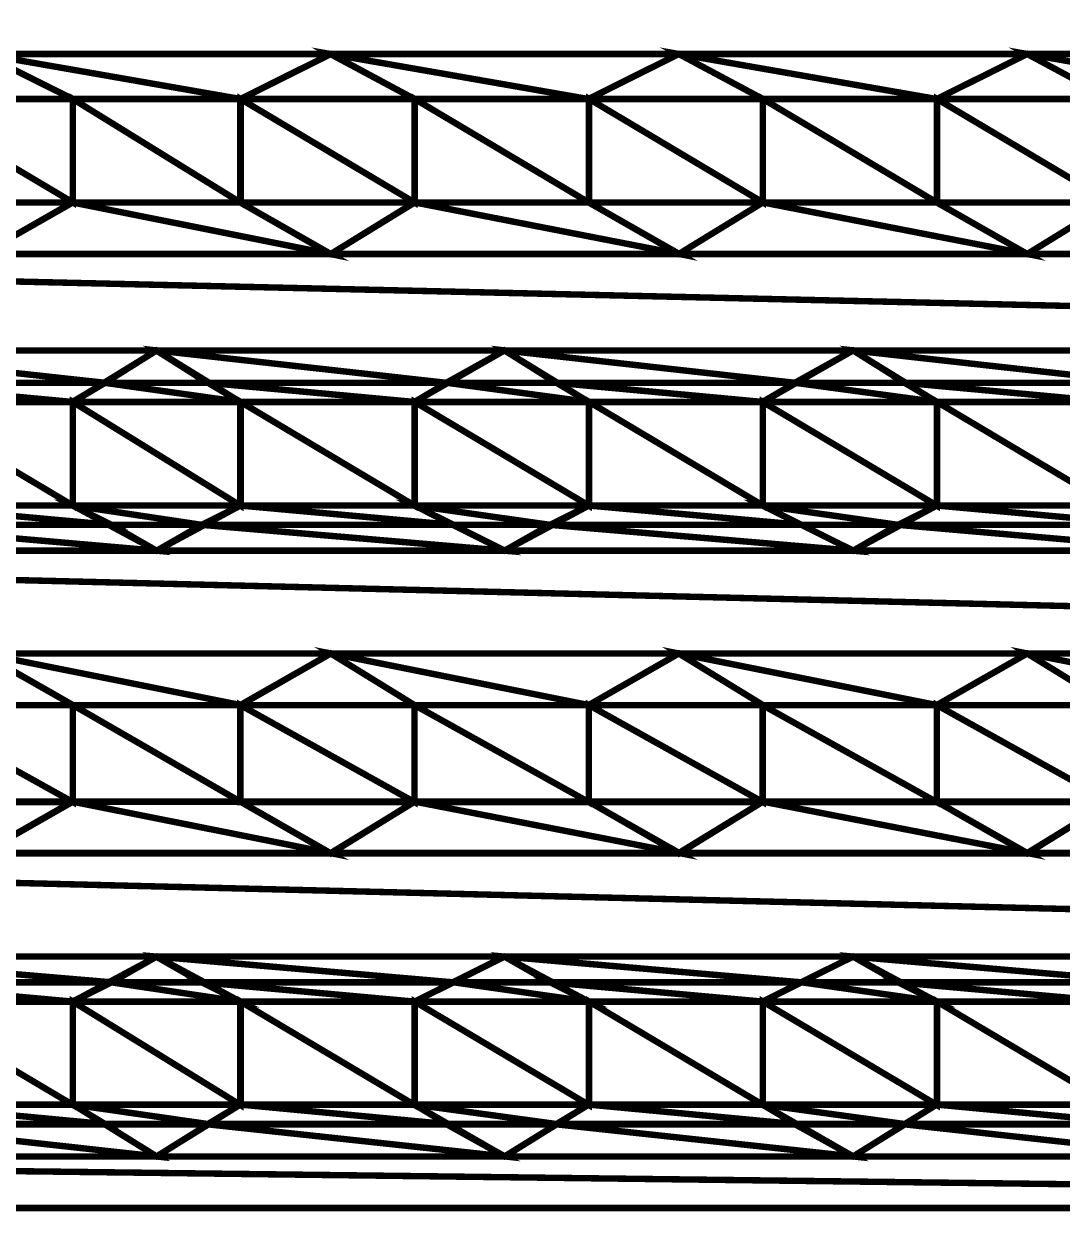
# Model space of a CAD drawing. Extents: x 0 to 210, y 0 to 297.
# Drawn here: x 181.84 to 188.66, y 147.31 to 155.12 of the extents above; entities that cross this region are included whole.
import ezdxf

# ---------------------------------------------------------------- set-up
doc = ezdxf.new("R2010")
doc.units = 0
doc.header["$MEASUREMENT"] = 0
for name, color, linetype in [('C00-00-00-BLACK', 7, 'Continuous'), ('C62-64-65', 252, 'Continuous'), ('C93-95-97', 253, 'Continuous')]:
    doc.layers.add(name, color=color, linetype=linetype)

msp = doc.modelspace()

# ---------------------------------------------------------------- linework, layer by layer
at = {"layer": 'C00-00-00-BLACK', "const_width": 0.0423}
for points in [[(181.562, 154.924), (182.158, 154.628)], [(183.259, 154.628), (183.854, 154.924)], [(183.854, 154.924), (184.404, 154.628)], [(185.55, 154.628), (186.142, 154.924)], [(186.142, 154.924), (186.695, 154.628)], [(187.838, 154.628), (188.433, 154.924)], [(188.433, 154.924), (188.984, 154.628)], [(182.158, 154.628), (182.158, 153.948)], [(183.259, 154.628), (183.259, 153.948)], [(184.404, 154.628), (184.404, 153.948)], [(185.55, 154.628), (185.55, 153.948)], [(186.695, 154.628), (186.695, 153.948)], [(187.838, 154.628), (187.838, 153.948)], [(181.562, 153.609), (182.158, 153.948)], [(183.259, 153.948), (183.854, 153.609)], [(183.854, 153.609), (184.404, 153.948)], [(185.55, 153.948), (186.142, 153.609)], [(186.142, 153.609), (186.695, 153.948)], [(187.838, 153.948), (188.433, 153.609)], [(188.433, 153.609), (188.984, 153.948)], [(182.158, 152.636), (182.709, 152.975)], [(182.709, 152.975), (183.259, 152.636)], [(184.404, 152.636), (184.996, 152.975)], [(184.996, 152.975), (185.55, 152.636)], [(186.695, 152.636), (187.288, 152.975)], [(187.288, 152.975), (187.838, 152.636)], [(182.158, 152.636), (182.158, 151.955)], [(183.259, 152.636), (183.259, 151.955)], [(184.404, 152.636), (184.404, 151.955)], [(185.55, 152.636), (185.55, 151.955)], [(186.695, 152.636), (186.695, 151.955)], [(187.838, 152.636), (187.838, 151.955)], [(182.158, 151.955), (182.709, 151.658)], [(182.709, 151.658), (183.259, 151.955)], [(184.404, 151.955), (184.996, 151.658)], [(184.996, 151.658), (185.55, 151.955)], [(186.695, 151.955), (187.288, 151.658)], [(187.288, 151.658), (187.838, 151.955)], [(181.562, 150.982), (182.158, 150.643)], [(183.259, 150.643), (183.854, 150.982)], [(183.854, 150.982), (184.404, 150.643)], [(185.55, 150.643), (186.142, 150.982)], [(186.142, 150.982), (186.695, 150.643)], [(187.838, 150.643), (188.433, 150.982)], [(188.433, 150.982), (188.984, 150.643)], [(182.158, 150.643), (182.158, 150.008)], [(183.259, 150.643), (183.259, 150.008)], [(184.404, 150.643), (184.404, 150.008)], [(185.55, 150.643), (185.55, 150.008)], [(186.695, 150.643), (186.695, 150.008)], [(187.838, 150.643), (187.838, 150.008)], [(181.562, 149.667), (182.158, 150.008)], [(183.259, 150.008), (183.854, 149.667)], [(183.854, 149.667), (184.404, 150.008)], [(185.55, 150.008), (186.142, 149.667)], [(186.142, 149.667), (186.695, 150.008)], [(187.838, 150.008), (188.433, 149.667)], [(188.433, 149.667), (188.984, 150.008)], [(182.158, 148.693), (182.709, 148.989)], [(182.709, 148.989), (183.259, 148.693)], [(184.404, 148.693), (184.996, 148.989)], [(184.996, 148.989), (185.55, 148.693)], [(186.695, 148.693), (187.288, 148.989)], [(187.288, 148.989), (187.838, 148.693)], [(182.158, 148.693), (182.158, 148.016)], [(183.259, 148.693), (183.259, 148.016)], [(184.404, 148.693), (184.404, 148.016)], [(185.55, 148.693), (185.55, 148.016)], [(186.695, 148.693), (186.695, 148.016)], [(187.838, 148.693), (187.838, 148.016)], [(182.158, 148.016), (182.709, 147.675)], [(182.709, 147.675), (183.259, 148.016)], [(184.404, 148.016), (184.996, 147.675)], [(184.996, 147.675), (185.55, 148.016)], [(186.695, 148.016), (187.288, 147.675)], [(187.288, 147.675), (187.838, 148.016)], [(201.327, 147.336), (173.972, 147.336)]]:
    msp.add_lwpolyline(points, dxfattribs=at)
at = {"layer": 'C62-64-65', "const_width": 0.0423}
for points in [[(181.562, 154.924), (182.158, 154.628), (181.012, 154.628), (181.562, 154.924)], [(183.854, 154.924), (184.404, 154.628), (183.259, 154.628), (183.854, 154.924)], [(186.142, 154.924), (186.695, 154.628), (185.55, 154.628), (186.142, 154.924)], [(188.433, 154.924), (188.984, 154.628), (187.838, 154.628), (188.433, 154.924)], [(182.158, 154.628), (181.015, 154.628), (182.158, 153.948), (182.158, 154.628)], [(181.015, 154.628), (182.158, 153.948), (181.015, 153.948), (181.015, 154.628)], [(184.404, 154.628), (183.261, 154.628), (184.404, 153.948), (184.404, 154.628)], [(183.261, 154.628), (184.404, 153.948), (183.261, 153.948), (183.261, 154.628)], [(186.695, 154.628), (185.553, 154.628), (186.695, 153.948), (186.695, 154.628)], [(185.553, 154.628), (186.695, 153.948), (185.553, 153.948), (185.553, 154.628)], [(188.984, 154.628), (187.84, 154.628), (188.984, 153.948), (188.984, 154.628)], [(187.84, 154.628), (188.984, 153.948), (187.84, 153.948), (187.84, 154.628)], [(181.012, 153.948), (182.158, 153.948), (181.562, 153.609), (181.012, 153.948)], [(183.259, 153.948), (184.404, 153.948), (183.854, 153.609), (183.259, 153.948)], [(185.55, 153.948), (186.695, 153.948), (186.142, 153.609), (185.55, 153.948)], [(187.838, 153.948), (188.984, 153.948), (188.433, 153.609), (187.838, 153.948)], [(182.709, 152.975), (183.046, 152.762), (182.37, 152.762), (182.709, 152.975)], [(184.996, 152.975), (185.338, 152.762), (184.616, 152.762), (184.996, 152.975)], [(187.288, 152.975), (187.627, 152.762), (186.907, 152.762), (187.288, 152.975)], [(183.046, 152.762), (182.367, 152.762), (183.259, 152.636), (183.046, 152.762)], [(182.367, 152.762), (183.259, 152.636), (182.155, 152.636), (182.367, 152.762)], [(185.338, 152.762), (184.618, 152.762), (185.55, 152.636), (185.338, 152.762)], [(184.618, 152.762), (185.55, 152.636), (184.404, 152.636), (184.618, 152.762)], [(187.627, 152.762), (186.907, 152.762), (187.838, 152.636), (187.627, 152.762)], [(186.907, 152.762), (187.838, 152.636), (186.692, 152.636), (186.907, 152.762)], [(183.259, 152.636), (182.158, 152.636), (183.259, 151.955), (183.259, 152.636)], [(182.158, 152.636), (183.259, 151.955), (182.158, 151.955), (182.158, 152.636)], [(185.55, 152.636), (184.406, 152.636), (185.55, 151.955), (185.55, 152.636)], [(184.406, 152.636), (185.55, 151.955), (184.406, 151.955), (184.406, 152.636)], [(187.838, 152.636), (186.695, 152.636), (187.838, 151.955), (187.838, 152.636)], [(186.695, 152.636), (187.838, 151.955), (186.695, 151.955), (186.695, 152.636)], [(183.259, 151.955), (182.158, 151.955), (183.005, 151.828), (183.259, 151.955)], [(182.158, 151.955), (183.005, 151.828), (182.412, 151.828), (182.158, 151.955)], [(185.55, 151.955), (184.404, 151.955), (185.295, 151.828), (185.55, 151.955)], [(184.404, 151.955), (185.295, 151.828), (184.661, 151.828), (184.404, 151.955)], [(187.838, 151.955), (186.692, 151.955), (187.584, 151.828), (187.838, 151.955)], [(186.692, 151.955), (187.584, 151.828), (186.949, 151.828), (186.692, 151.955)], [(182.412, 151.828), (183.005, 151.828), (182.709, 151.658), (182.412, 151.828)], [(184.658, 151.828), (185.295, 151.828), (184.996, 151.658), (184.658, 151.828)], [(186.949, 151.828), (187.584, 151.828), (187.288, 151.658), (186.949, 151.828)], [(181.562, 150.982), (182.158, 150.643), (181.012, 150.643), (181.562, 150.982)], [(183.854, 150.982), (184.404, 150.643), (183.259, 150.643), (183.854, 150.982)], [(186.142, 150.982), (186.695, 150.643), (185.55, 150.643), (186.142, 150.982)], [(188.433, 150.982), (188.984, 150.643), (187.838, 150.643), (188.433, 150.982)], [(182.158, 150.643), (181.012, 150.643), (182.158, 150.005), (182.158, 150.643)], [(181.012, 150.643), (182.158, 150.005), (181.012, 150.005), (181.012, 150.643)], [(184.404, 150.643), (183.259, 150.643), (184.404, 150.005), (184.404, 150.643)], [(183.259, 150.643), (184.404, 150.005), (183.259, 150.005), (183.259, 150.643)], [(186.695, 150.643), (185.55, 150.643), (186.695, 150.005), (186.695, 150.643)], [(185.55, 150.643), (186.695, 150.005), (185.55, 150.005), (185.55, 150.643)], [(188.984, 150.643), (187.838, 150.643), (188.984, 150.005), (188.984, 150.643)], [(187.838, 150.643), (188.984, 150.005), (187.838, 150.005), (187.838, 150.643)], [(181.012, 150.008), (182.158, 150.008), (181.562, 149.667), (181.012, 150.008)], [(183.259, 150.008), (184.404, 150.008), (183.854, 149.667), (183.259, 150.008)], [(185.55, 150.008), (186.695, 150.008), (186.142, 149.667), (185.55, 150.008)], [(187.838, 150.008), (188.984, 150.008), (188.433, 149.667), (187.838, 150.008)], [(182.709, 148.989), (183.005, 148.82), (182.412, 148.82), (182.709, 148.989)], [(184.996, 148.989), (185.295, 148.82), (184.658, 148.82), (184.996, 148.989)], [(187.288, 148.989), (187.584, 148.82), (186.949, 148.82), (187.288, 148.989)], [(182.409, 148.82), (183.259, 148.693), (182.155, 148.693), (182.409, 148.82)], [(183.005, 148.82), (182.409, 148.82), (183.259, 148.693), (183.005, 148.82)], [(184.661, 148.82), (185.55, 148.693), (184.404, 148.693), (184.661, 148.82)], [(185.295, 148.82), (184.661, 148.82), (185.55, 148.693), (185.295, 148.82)], [(186.949, 148.82), (187.838, 148.693), (186.692, 148.693), (186.949, 148.82)], [(187.584, 148.82), (186.949, 148.82), (187.838, 148.693), (187.584, 148.82)], [(183.259, 148.693), (182.158, 148.693), (183.259, 148.014), (183.259, 148.693)], [(182.158, 148.693), (183.259, 148.014), (182.158, 148.014), (182.158, 148.693)], [(185.55, 148.693), (184.406, 148.693), (185.55, 148.014), (185.55, 148.693)], [(184.406, 148.693), (185.55, 148.014), (184.406, 148.014), (184.406, 148.693)], [(187.838, 148.693), (186.695, 148.693), (187.838, 148.014), (187.838, 148.693)], [(186.695, 148.693), (187.838, 148.014), (186.695, 148.014), (186.695, 148.693)], [(182.158, 148.016), (183.046, 147.888), (182.37, 147.888), (182.158, 148.016)], [(184.404, 148.016), (185.338, 147.888), (184.618, 147.888), (184.404, 148.016)], [(186.692, 148.016), (187.627, 147.888), (186.907, 147.888), (186.692, 148.016)], [(183.259, 148.016), (182.158, 148.016), (183.046, 147.888), (183.259, 148.016)], [(185.55, 148.016), (184.404, 148.016), (185.338, 147.888), (185.55, 148.016)], [(187.838, 148.016), (186.692, 148.016), (187.627, 147.888), (187.838, 148.016)], [(182.37, 147.886), (183.046, 147.886), (182.709, 147.675), (182.37, 147.886)], [(184.616, 147.886), (185.338, 147.886), (184.996, 147.675), (184.616, 147.886)], [(186.907, 147.886), (187.627, 147.886), (187.288, 147.675), (186.907, 147.886)]]:
    msp.add_lwpolyline(points, close=True, dxfattribs=at)
at = {"layer": 'C62-64-65'}
for points in [[(181.562, 154.924), (182.158, 154.628), (181.012, 154.628), (181.562, 154.924)], [(183.854, 154.924), (184.404, 154.628), (183.259, 154.628), (183.854, 154.924)], [(186.142, 154.924), (186.695, 154.628), (185.55, 154.628), (186.142, 154.924)], [(188.433, 154.924), (188.984, 154.628), (187.838, 154.628), (188.433, 154.924)], [(182.158, 154.628), (181.015, 154.628), (182.158, 153.948), (182.158, 154.628)], [(181.015, 154.628), (182.158, 153.948), (181.015, 153.948), (181.015, 154.628)], [(184.404, 154.628), (183.261, 154.628), (184.404, 153.948), (184.404, 154.628)], [(183.261, 154.628), (184.404, 153.948), (183.261, 153.948), (183.261, 154.628)], [(186.695, 154.628), (185.553, 154.628), (186.695, 153.948), (186.695, 154.628)], [(185.553, 154.628), (186.695, 153.948), (185.553, 153.948), (185.553, 154.628)], [(188.984, 154.628), (187.84, 154.628), (188.984, 153.948), (188.984, 154.628)], [(187.84, 154.628), (188.984, 153.948), (187.84, 153.948), (187.84, 154.628)], [(181.012, 153.948), (182.158, 153.948), (181.562, 153.609), (181.012, 153.948)], [(183.259, 153.948), (184.404, 153.948), (183.854, 153.609), (183.259, 153.948)], [(185.55, 153.948), (186.695, 153.948), (186.142, 153.609), (185.55, 153.948)], [(187.838, 153.948), (188.984, 153.948), (188.433, 153.609), (187.838, 153.948)], [(182.709, 152.975), (183.046, 152.762), (182.37, 152.762), (182.709, 152.975)], [(184.996, 152.975), (185.338, 152.762), (184.616, 152.762), (184.996, 152.975)], [(187.288, 152.975), (187.627, 152.762), (186.907, 152.762), (187.288, 152.975)], [(182.367, 152.762), (183.259, 152.636), (182.155, 152.636), (182.367, 152.762)], [(183.046, 152.762), (182.367, 152.762), (183.259, 152.636), (183.046, 152.762)], [(184.618, 152.762), (185.55, 152.636), (184.404, 152.636), (184.618, 152.762)], [(185.338, 152.762), (184.618, 152.762), (185.55, 152.636), (185.338, 152.762)], [(186.907, 152.762), (187.838, 152.636), (186.692, 152.636), (186.907, 152.762)], [(187.627, 152.762), (186.907, 152.762), (187.838, 152.636), (187.627, 152.762)], [(183.259, 152.636), (182.158, 152.636), (183.259, 151.955), (183.259, 152.636)], [(182.158, 152.636), (183.259, 151.955), (182.158, 151.955), (182.158, 152.636)], [(185.55, 152.636), (184.406, 152.636), (185.55, 151.955), (185.55, 152.636)], [(184.406, 152.636), (185.55, 151.955), (184.406, 151.955), (184.406, 152.636)], [(187.838, 152.636), (186.695, 152.636), (187.838, 151.955), (187.838, 152.636)], [(186.695, 152.636), (187.838, 151.955), (186.695, 151.955), (186.695, 152.636)], [(183.259, 151.955), (182.158, 151.955), (183.005, 151.828), (183.259, 151.955)], [(182.158, 151.955), (183.005, 151.828), (182.412, 151.828), (182.158, 151.955)], [(185.55, 151.955), (184.404, 151.955), (185.295, 151.828), (185.55, 151.955)], [(184.404, 151.955), (185.295, 151.828), (184.661, 151.828), (184.404, 151.955)], [(187.838, 151.955), (186.692, 151.955), (187.584, 151.828), (187.838, 151.955)], [(186.692, 151.955), (187.584, 151.828), (186.949, 151.828), (186.692, 151.955)], [(182.412, 151.828), (183.005, 151.828), (182.709, 151.658), (182.412, 151.828)], [(184.658, 151.828), (185.295, 151.828), (184.996, 151.658), (184.658, 151.828)], [(186.949, 151.828), (187.584, 151.828), (187.288, 151.658), (186.949, 151.828)], [(181.562, 150.982), (182.158, 150.643), (181.012, 150.643), (181.562, 150.982)], [(183.854, 150.982), (184.404, 150.643), (183.259, 150.643), (183.854, 150.982)], [(186.142, 150.982), (186.695, 150.643), (185.55, 150.643), (186.142, 150.982)], [(188.433, 150.982), (188.984, 150.643), (187.838, 150.643), (188.433, 150.982)], [(182.158, 150.643), (181.012, 150.643), (182.158, 150.005), (182.158, 150.643)], [(181.012, 150.643), (182.158, 150.005), (181.012, 150.005), (181.012, 150.643)], [(184.404, 150.643), (183.259, 150.643), (184.404, 150.005), (184.404, 150.643)], [(183.259, 150.643), (184.404, 150.005), (183.259, 150.005), (183.259, 150.643)], [(186.695, 150.643), (185.55, 150.643), (186.695, 150.005), (186.695, 150.643)], [(185.55, 150.643), (186.695, 150.005), (185.55, 150.005), (185.55, 150.643)], [(188.984, 150.643), (187.838, 150.643), (188.984, 150.005), (188.984, 150.643)], [(187.838, 150.643), (188.984, 150.005), (187.838, 150.005), (187.838, 150.643)], [(181.012, 150.008), (182.158, 150.008), (181.562, 149.667), (181.012, 150.008)], [(183.259, 150.008), (184.404, 150.008), (183.854, 149.667), (183.259, 150.008)], [(185.55, 150.008), (186.695, 150.008), (186.142, 149.667), (185.55, 150.008)], [(187.838, 150.008), (188.984, 150.008), (188.433, 149.667), (187.838, 150.008)], [(182.709, 148.989), (183.005, 148.82), (182.412, 148.82), (182.709, 148.989)], [(184.996, 148.989), (185.295, 148.82), (184.658, 148.82), (184.996, 148.989)], [(187.288, 148.989), (187.584, 148.82), (186.949, 148.82), (187.288, 148.989)], [(182.409, 148.82), (183.259, 148.693), (182.155, 148.693), (182.409, 148.82)], [(183.005, 148.82), (182.409, 148.82), (183.259, 148.693), (183.005, 148.82)], [(184.661, 148.82), (185.55, 148.693), (184.404, 148.693), (184.661, 148.82)], [(185.295, 148.82), (184.661, 148.82), (185.55, 148.693), (185.295, 148.82)], [(186.949, 148.82), (187.838, 148.693), (186.692, 148.693), (186.949, 148.82)], [(187.584, 148.82), (186.949, 148.82), (187.838, 148.693), (187.584, 148.82)], [(183.259, 148.693), (182.158, 148.693), (183.259, 148.014), (183.259, 148.693)], [(182.158, 148.693), (183.259, 148.014), (182.158, 148.014), (182.158, 148.693)], [(185.55, 148.693), (184.406, 148.693), (185.55, 148.014), (185.55, 148.693)], [(184.406, 148.693), (185.55, 148.014), (184.406, 148.014), (184.406, 148.693)], [(187.838, 148.693), (186.695, 148.693), (187.838, 148.014), (187.838, 148.693)], [(186.695, 148.693), (187.838, 148.014), (186.695, 148.014), (186.695, 148.693)], [(183.259, 148.016), (182.158, 148.016), (183.046, 147.888), (183.259, 148.016)], [(182.158, 148.016), (183.046, 147.888), (182.37, 147.888), (182.158, 148.016)], [(185.55, 148.016), (184.404, 148.016), (185.338, 147.888), (185.55, 148.016)], [(184.404, 148.016), (185.338, 147.888), (184.618, 147.888), (184.404, 148.016)], [(187.838, 148.016), (186.692, 148.016), (187.627, 147.888), (187.838, 148.016)], [(186.692, 148.016), (187.627, 147.888), (186.907, 147.888), (186.692, 148.016)], [(182.37, 147.886), (183.046, 147.886), (182.709, 147.675), (182.37, 147.886)], [(184.616, 147.886), (185.338, 147.886), (184.996, 147.675), (184.616, 147.886)], [(186.907, 147.886), (187.627, 147.886), (187.288, 147.675), (186.907, 147.886)]]:
    msp.add_lwpolyline(points, close=True, dxfattribs=at)
at = {"layer": 'C93-95-97', "const_width": 0.0423}
for points in [[(173.972, 155.601), (201.327, 154.924), (173.972, 154.924), (173.972, 155.601)], [(183.854, 154.924), (181.565, 154.924), (183.261, 154.628), (183.854, 154.924)], [(181.565, 154.924), (183.261, 154.628), (182.158, 154.628), (181.565, 154.924)], [(186.142, 154.924), (183.851, 154.924), (185.547, 154.628), (186.142, 154.924)], [(183.851, 154.924), (185.547, 154.628), (184.404, 154.628), (183.851, 154.924)], [(188.433, 154.924), (186.142, 154.924), (187.838, 154.628), (188.433, 154.924)], [(186.142, 154.924), (187.838, 154.628), (186.695, 154.628), (186.142, 154.924)], [(190.681, 154.924), (188.433, 154.924), (190.129, 154.628), (190.681, 154.924)], [(188.433, 154.924), (190.129, 154.628), (188.984, 154.628), (188.433, 154.924)], [(183.259, 154.628), (182.158, 154.628), (183.259, 153.948), (183.259, 154.628)], [(182.158, 154.628), (183.259, 153.948), (182.158, 153.948), (182.158, 154.628)], [(185.55, 154.628), (184.406, 154.628), (185.55, 153.948), (185.55, 154.628)], [(184.406, 154.628), (185.55, 153.948), (184.406, 153.948), (184.406, 154.628)], [(187.838, 154.628), (186.695, 154.628), (187.838, 153.948), (187.838, 154.628)], [(186.695, 154.628), (187.838, 153.948), (186.695, 153.948), (186.695, 154.628)], [(182.155, 153.948), (183.851, 153.609), (181.562, 153.609), (182.155, 153.948)], [(183.259, 153.948), (182.155, 153.948), (183.851, 153.609), (183.259, 153.948)], [(184.406, 153.948), (186.145, 153.609), (183.854, 153.609), (184.406, 153.948)], [(185.55, 153.948), (184.406, 153.948), (186.145, 153.609), (185.55, 153.948)], [(186.695, 153.948), (188.433, 153.609), (186.142, 153.609), (186.695, 153.948)], [(187.838, 153.948), (186.695, 153.948), (188.433, 153.609), (187.838, 153.948)], [(188.984, 153.948), (190.681, 153.609), (188.433, 153.609), (188.984, 153.948)], [(173.972, 153.609), (201.327, 152.975), (173.972, 152.975), (173.972, 153.609)], [(201.327, 153.609), (173.972, 153.609), (201.327, 152.975), (201.327, 153.609)], [(182.709, 152.975), (180.417, 152.975), (182.37, 152.762), (182.709, 152.975)], [(180.417, 152.975), (182.37, 152.762), (180.8, 152.762), (180.417, 152.975)], [(184.996, 152.975), (182.706, 152.975), (184.613, 152.762), (184.996, 152.975)], [(182.706, 152.975), (184.613, 152.762), (183.043, 152.762), (182.706, 152.975)], [(187.288, 152.975), (184.996, 152.975), (186.905, 152.762), (187.288, 152.975)], [(184.996, 152.975), (186.905, 152.762), (185.335, 152.762), (184.996, 152.975)], [(189.537, 152.975), (187.288, 152.975), (189.195, 152.762), (189.537, 152.975)], [(187.288, 152.975), (189.195, 152.762), (187.627, 152.762), (187.288, 152.975)], [(182.37, 152.762), (180.8, 152.762), (182.158, 152.636), (182.37, 152.762)], [(180.8, 152.762), (182.158, 152.636), (181.012, 152.636), (180.8, 152.762)], [(184.616, 152.762), (183.046, 152.762), (184.404, 152.636), (184.616, 152.762)], [(183.046, 152.762), (184.404, 152.636), (183.259, 152.636), (183.046, 152.762)], [(186.907, 152.762), (185.338, 152.762), (186.695, 152.636), (186.907, 152.762)], [(185.338, 152.762), (186.695, 152.636), (185.55, 152.636), (185.338, 152.762)], [(189.195, 152.762), (187.627, 152.762), (188.984, 152.636), (189.195, 152.762)], [(187.627, 152.762), (188.984, 152.636), (187.838, 152.636), (187.627, 152.762)], [(182.158, 152.636), (181.015, 152.636), (182.158, 151.955), (182.158, 152.636)], [(181.015, 152.636), (182.158, 151.955), (181.015, 151.955), (181.015, 152.636)], [(184.404, 152.636), (183.261, 152.636), (184.404, 151.955), (184.404, 152.636)], [(183.261, 152.636), (184.404, 151.955), (183.261, 151.955), (183.261, 152.636)], [(186.695, 152.636), (185.553, 152.636), (186.695, 151.955), (186.695, 152.636)], [(185.553, 152.636), (186.695, 151.955), (185.553, 151.955), (185.553, 152.636)], [(188.984, 152.636), (187.84, 152.636), (188.984, 151.955), (188.984, 152.636)], [(187.84, 152.636), (188.984, 151.955), (187.84, 151.955), (187.84, 152.636)], [(182.158, 151.955), (181.012, 151.955), (182.412, 151.828), (182.158, 151.955)], [(181.012, 151.955), (182.412, 151.828), (180.759, 151.828), (181.012, 151.955)], [(184.404, 151.955), (183.259, 151.955), (184.658, 151.828), (184.404, 151.955)], [(183.259, 151.955), (184.658, 151.828), (183.005, 151.828), (183.259, 151.955)], [(186.695, 151.955), (185.55, 151.955), (186.949, 151.828), (186.695, 151.955)], [(185.55, 151.955), (186.949, 151.828), (185.295, 151.828), (185.55, 151.955)], [(188.984, 151.955), (187.838, 151.955), (189.238, 151.828), (188.984, 151.955)], [(187.838, 151.955), (189.238, 151.828), (187.584, 151.828), (187.838, 151.955)], [(182.412, 151.828), (180.759, 151.828), (182.709, 151.658), (182.412, 151.828)], [(180.759, 151.828), (182.709, 151.658), (180.42, 151.658), (180.759, 151.828)], [(184.658, 151.828), (183.005, 151.828), (184.999, 151.658), (184.658, 151.828)], [(183.005, 151.828), (184.999, 151.658), (182.709, 151.658), (183.005, 151.828)], [(186.949, 151.828), (185.295, 151.828), (187.29, 151.658), (186.949, 151.828)], [(185.295, 151.828), (187.29, 151.658), (184.999, 151.658), (185.295, 151.828)], [(189.238, 151.828), (187.584, 151.828), (189.537, 151.658), (189.238, 151.828)], [(187.584, 151.828), (189.537, 151.658), (187.288, 151.658), (187.584, 151.828)], [(173.972, 151.658), (201.327, 150.982), (173.972, 150.982), (173.972, 151.658)], [(201.327, 151.658), (173.972, 151.658), (201.327, 150.982), (201.327, 151.658)], [(181.565, 150.982), (183.261, 150.643), (182.158, 150.643), (181.565, 150.982)], [(183.854, 150.982), (185.55, 150.643), (184.404, 150.643), (183.854, 150.982)], [(186.142, 150.982), (187.838, 150.643), (186.695, 150.643), (186.142, 150.982)], [(188.433, 150.982), (190.129, 150.643), (188.984, 150.643), (188.433, 150.982)], [(183.854, 150.982), (181.565, 150.982), (183.261, 150.643), (183.854, 150.982)], [(186.142, 150.982), (183.854, 150.982), (185.55, 150.643), (186.142, 150.982)], [(188.433, 150.982), (186.142, 150.982), (187.838, 150.643), (188.433, 150.982)], [(190.681, 150.982), (188.433, 150.982), (190.129, 150.643), (190.681, 150.982)], [(183.259, 150.643), (182.158, 150.643), (183.259, 150.008), (183.259, 150.643)], [(182.158, 150.643), (183.259, 150.008), (182.158, 150.008), (182.158, 150.643)], [(185.55, 150.643), (184.404, 150.643), (185.55, 150.005), (185.55, 150.643)], [(184.404, 150.643), (185.55, 150.005), (184.404, 150.005), (184.404, 150.643)], [(187.838, 150.643), (186.692, 150.643), (187.838, 150.005), (187.838, 150.643)], [(186.692, 150.643), (187.838, 150.005), (186.692, 150.005), (186.692, 150.643)], [(182.155, 150.008), (183.851, 149.67), (181.562, 149.67), (182.155, 150.008)], [(183.259, 150.008), (182.155, 150.008), (183.851, 149.67), (183.259, 150.008)], [(184.406, 150.008), (186.145, 149.67), (183.854, 149.67), (184.406, 150.008)], [(185.55, 150.008), (184.406, 150.008), (186.145, 149.67), (185.55, 150.008)], [(186.695, 150.008), (188.433, 149.67), (186.142, 149.67), (186.695, 150.008)], [(187.838, 150.008), (186.695, 150.008), (188.433, 149.67), (187.838, 150.008)], [(188.984, 150.008), (190.681, 149.67), (188.433, 149.67), (188.984, 150.008)], [(173.972, 149.667), (201.327, 148.989), (173.972, 148.989), (173.972, 149.667)], [(201.327, 149.667), (173.972, 149.667), (201.327, 148.989), (201.327, 149.667)], [(182.709, 148.989), (180.417, 148.989), (182.412, 148.82), (182.709, 148.989)], [(180.417, 148.989), (182.412, 148.82), (180.756, 148.82), (180.417, 148.989)], [(184.996, 148.989), (182.706, 148.989), (184.656, 148.82), (184.996, 148.989)], [(182.706, 148.989), (184.656, 148.82), (183.002, 148.82), (182.706, 148.989)], [(187.288, 148.989), (184.996, 148.989), (186.946, 148.82), (187.288, 148.989)], [(184.996, 148.989), (186.946, 148.82), (185.292, 148.82), (184.996, 148.989)], [(189.537, 148.989), (187.288, 148.989), (189.238, 148.82), (189.537, 148.989)], [(187.288, 148.989), (189.238, 148.82), (187.584, 148.82), (187.288, 148.989)], [(182.412, 148.82), (180.759, 148.82), (182.158, 148.693), (182.412, 148.82)], [(180.759, 148.82), (182.158, 148.693), (181.012, 148.693), (180.759, 148.82)], [(184.658, 148.82), (183.005, 148.82), (184.404, 148.693), (184.658, 148.82)], [(183.005, 148.82), (184.404, 148.693), (183.259, 148.693), (183.005, 148.82)], [(186.949, 148.82), (185.295, 148.82), (186.695, 148.693), (186.949, 148.82)], [(185.295, 148.82), (186.695, 148.693), (185.55, 148.693), (185.295, 148.82)], [(189.238, 148.82), (187.584, 148.82), (188.984, 148.693), (189.238, 148.82)], [(187.584, 148.82), (188.984, 148.693), (187.838, 148.693), (187.584, 148.82)], [(182.158, 148.693), (181.015, 148.693), (182.158, 148.014), (182.158, 148.693)], [(181.015, 148.693), (182.158, 148.014), (181.015, 148.014), (181.015, 148.693)], [(184.404, 148.693), (183.261, 148.693), (184.404, 148.014), (184.404, 148.693)], [(183.261, 148.693), (184.404, 148.014), (183.261, 148.014), (183.261, 148.693)], [(186.695, 148.693), (185.553, 148.693), (186.695, 148.014), (186.695, 148.693)], [(185.553, 148.693), (186.695, 148.014), (185.553, 148.014), (185.553, 148.693)], [(188.984, 148.693), (187.84, 148.693), (188.984, 148.014), (188.984, 148.693)], [(187.84, 148.693), (188.984, 148.014), (187.84, 148.014), (187.84, 148.693)], [(182.158, 148.016), (181.012, 148.016), (182.37, 147.888), (182.158, 148.016)], [(181.012, 148.016), (182.37, 147.888), (180.8, 147.888), (181.012, 148.016)], [(184.404, 148.016), (183.259, 148.016), (184.616, 147.888), (184.404, 148.016)], [(183.259, 148.016), (184.616, 147.888), (183.046, 147.888), (183.259, 148.016)], [(186.695, 148.016), (185.55, 148.016), (186.907, 147.888), (186.695, 148.016)], [(185.55, 148.016), (186.907, 147.888), (185.338, 147.888), (185.55, 148.016)], [(188.984, 148.016), (187.838, 148.016), (189.195, 147.888), (188.984, 148.016)], [(187.838, 148.016), (189.195, 147.888), (187.627, 147.888), (187.838, 148.016)], [(180.8, 147.886), (182.709, 147.675), (180.42, 147.675), (180.8, 147.886)], [(182.37, 147.886), (180.8, 147.886), (182.709, 147.675), (182.37, 147.886)], [(183.046, 147.886), (184.999, 147.675), (182.709, 147.675), (183.046, 147.886)], [(184.616, 147.886), (183.046, 147.886), (184.999, 147.675), (184.616, 147.886)], [(185.338, 147.886), (187.29, 147.675), (184.999, 147.675), (185.338, 147.886)], [(186.907, 147.886), (185.338, 147.886), (187.29, 147.675), (186.907, 147.886)], [(187.627, 147.886), (189.537, 147.675), (187.288, 147.675), (187.627, 147.886)], [(189.195, 147.886), (187.627, 147.886), (189.537, 147.675), (189.195, 147.886)], [(173.972, 147.675), (201.327, 147.336), (173.972, 147.336), (173.972, 147.675)], [(201.327, 147.675), (173.972, 147.675), (201.327, 147.336), (201.327, 147.675)]]:
    msp.add_lwpolyline(points, close=True, dxfattribs=at)
at = {"layer": 'C93-95-97'}
for points in [[(173.972, 155.601), (201.327, 154.924), (173.972, 154.924), (173.972, 155.601)], [(183.854, 154.924), (181.565, 154.924), (183.261, 154.628), (183.854, 154.924)], [(181.565, 154.924), (183.261, 154.628), (182.158, 154.628), (181.565, 154.924)], [(186.142, 154.924), (183.851, 154.924), (185.547, 154.628), (186.142, 154.924)], [(183.851, 154.924), (185.547, 154.628), (184.404, 154.628), (183.851, 154.924)], [(188.433, 154.924), (186.142, 154.924), (187.838, 154.628), (188.433, 154.924)], [(186.142, 154.924), (187.838, 154.628), (186.695, 154.628), (186.142, 154.924)], [(190.681, 154.924), (188.433, 154.924), (190.129, 154.628), (190.681, 154.924)], [(188.433, 154.924), (190.129, 154.628), (188.984, 154.628), (188.433, 154.924)], [(183.259, 154.628), (182.158, 154.628), (183.259, 153.948), (183.259, 154.628)], [(182.158, 154.628), (183.259, 153.948), (182.158, 153.948), (182.158, 154.628)], [(185.55, 154.628), (184.406, 154.628), (185.55, 153.948), (185.55, 154.628)], [(184.406, 154.628), (185.55, 153.948), (184.406, 153.948), (184.406, 154.628)], [(187.838, 154.628), (186.695, 154.628), (187.838, 153.948), (187.838, 154.628)], [(186.695, 154.628), (187.838, 153.948), (186.695, 153.948), (186.695, 154.628)], [(182.155, 153.948), (183.851, 153.609), (181.562, 153.609), (182.155, 153.948)], [(183.259, 153.948), (182.155, 153.948), (183.851, 153.609), (183.259, 153.948)], [(184.406, 153.948), (186.145, 153.609), (183.854, 153.609), (184.406, 153.948)], [(185.55, 153.948), (184.406, 153.948), (186.145, 153.609), (185.55, 153.948)], [(186.695, 153.948), (188.433, 153.609), (186.142, 153.609), (186.695, 153.948)], [(187.838, 153.948), (186.695, 153.948), (188.433, 153.609), (187.838, 153.948)], [(188.984, 153.948), (190.681, 153.609), (188.433, 153.609), (188.984, 153.948)], [(201.327, 153.609), (173.972, 153.609), (201.327, 152.975), (201.327, 153.609)], [(173.972, 153.609), (201.327, 152.975), (173.972, 152.975), (173.972, 153.609)], [(182.709, 152.975), (180.417, 152.975), (182.37, 152.762), (182.709, 152.975)], [(180.417, 152.975), (182.37, 152.762), (180.8, 152.762), (180.417, 152.975)], [(184.996, 152.975), (182.706, 152.975), (184.613, 152.762), (184.996, 152.975)], [(182.706, 152.975), (184.613, 152.762), (183.043, 152.762), (182.706, 152.975)], [(187.288, 152.975), (184.996, 152.975), (186.905, 152.762), (187.288, 152.975)], [(184.996, 152.975), (186.905, 152.762), (185.335, 152.762), (184.996, 152.975)], [(189.537, 152.975), (187.288, 152.975), (189.195, 152.762), (189.537, 152.975)], [(187.288, 152.975), (189.195, 152.762), (187.627, 152.762), (187.288, 152.975)], [(182.37, 152.762), (180.8, 152.762), (182.158, 152.636), (182.37, 152.762)], [(180.8, 152.762), (182.158, 152.636), (181.012, 152.636), (180.8, 152.762)], [(184.616, 152.762), (183.046, 152.762), (184.404, 152.636), (184.616, 152.762)], [(183.046, 152.762), (184.404, 152.636), (183.259, 152.636), (183.046, 152.762)], [(186.907, 152.762), (185.338, 152.762), (186.695, 152.636), (186.907, 152.762)], [(185.338, 152.762), (186.695, 152.636), (185.55, 152.636), (185.338, 152.762)], [(189.195, 152.762), (187.627, 152.762), (188.984, 152.636), (189.195, 152.762)], [(187.627, 152.762), (188.984, 152.636), (187.838, 152.636), (187.627, 152.762)], [(182.158, 152.636), (181.015, 152.636), (182.158, 151.955), (182.158, 152.636)], [(181.015, 152.636), (182.158, 151.955), (181.015, 151.955), (181.015, 152.636)], [(184.404, 152.636), (183.261, 152.636), (184.404, 151.955), (184.404, 152.636)], [(183.261, 152.636), (184.404, 151.955), (183.261, 151.955), (183.261, 152.636)], [(186.695, 152.636), (185.553, 152.636), (186.695, 151.955), (186.695, 152.636)], [(185.553, 152.636), (186.695, 151.955), (185.553, 151.955), (185.553, 152.636)], [(188.984, 152.636), (187.84, 152.636), (188.984, 151.955), (188.984, 152.636)], [(187.84, 152.636), (188.984, 151.955), (187.84, 151.955), (187.84, 152.636)], [(181.012, 151.955), (182.412, 151.828), (180.759, 151.828), (181.012, 151.955)], [(182.158, 151.955), (181.012, 151.955), (182.412, 151.828), (182.158, 151.955)], [(183.259, 151.955), (184.658, 151.828), (183.005, 151.828), (183.259, 151.955)], [(184.404, 151.955), (183.259, 151.955), (184.658, 151.828), (184.404, 151.955)], [(185.55, 151.955), (186.949, 151.828), (185.295, 151.828), (185.55, 151.955)], [(186.695, 151.955), (185.55, 151.955), (186.949, 151.828), (186.695, 151.955)], [(187.838, 151.955), (189.238, 151.828), (187.584, 151.828), (187.838, 151.955)], [(188.984, 151.955), (187.838, 151.955), (189.238, 151.828), (188.984, 151.955)], [(180.759, 151.828), (182.709, 151.658), (180.42, 151.658), (180.759, 151.828)], [(182.412, 151.828), (180.759, 151.828), (182.709, 151.658), (182.412, 151.828)], [(183.005, 151.828), (184.999, 151.658), (182.709, 151.658), (183.005, 151.828)], [(184.658, 151.828), (183.005, 151.828), (184.999, 151.658), (184.658, 151.828)], [(185.295, 151.828), (187.29, 151.658), (184.999, 151.658), (185.295, 151.828)], [(186.949, 151.828), (185.295, 151.828), (187.29, 151.658), (186.949, 151.828)], [(187.584, 151.828), (189.537, 151.658), (187.288, 151.658), (187.584, 151.828)], [(189.238, 151.828), (187.584, 151.828), (189.537, 151.658), (189.238, 151.828)], [(201.327, 151.658), (173.972, 151.658), (201.327, 150.982), (201.327, 151.658)], [(173.972, 151.658), (201.327, 150.982), (173.972, 150.982), (173.972, 151.658)], [(183.854, 150.982), (181.565, 150.982), (183.261, 150.643), (183.854, 150.982)], [(181.565, 150.982), (183.261, 150.643), (182.158, 150.643), (181.565, 150.982)], [(186.142, 150.982), (183.854, 150.982), (185.55, 150.643), (186.142, 150.982)], [(183.854, 150.982), (185.55, 150.643), (184.404, 150.643), (183.854, 150.982)], [(188.433, 150.982), (186.142, 150.982), (187.838, 150.643), (188.433, 150.982)], [(186.142, 150.982), (187.838, 150.643), (186.695, 150.643), (186.142, 150.982)], [(190.681, 150.982), (188.433, 150.982), (190.129, 150.643), (190.681, 150.982)], [(188.433, 150.982), (190.129, 150.643), (188.984, 150.643), (188.433, 150.982)], [(183.259, 150.643), (182.158, 150.643), (183.259, 150.008), (183.259, 150.643)], [(182.158, 150.643), (183.259, 150.008), (182.158, 150.008), (182.158, 150.643)], [(185.55, 150.643), (184.404, 150.643), (185.55, 150.005), (185.55, 150.643)], [(184.404, 150.643), (185.55, 150.005), (184.404, 150.005), (184.404, 150.643)], [(187.838, 150.643), (186.692, 150.643), (187.838, 150.005), (187.838, 150.643)], [(186.692, 150.643), (187.838, 150.005), (186.692, 150.005), (186.692, 150.643)], [(182.155, 150.008), (183.851, 149.67), (181.562, 149.67), (182.155, 150.008)], [(183.259, 150.008), (182.155, 150.008), (183.851, 149.67), (183.259, 150.008)], [(184.406, 150.008), (186.145, 149.67), (183.854, 149.67), (184.406, 150.008)], [(185.55, 150.008), (184.406, 150.008), (186.145, 149.67), (185.55, 150.008)], [(186.695, 150.008), (188.433, 149.67), (186.142, 149.67), (186.695, 150.008)], [(187.838, 150.008), (186.695, 150.008), (188.433, 149.67), (187.838, 150.008)], [(188.984, 150.008), (190.681, 149.67), (188.433, 149.67), (188.984, 150.008)], [(201.327, 149.667), (173.972, 149.667), (201.327, 148.989), (201.327, 149.667)], [(173.972, 149.667), (201.327, 148.989), (173.972, 148.989), (173.972, 149.667)], [(182.709, 148.989), (180.417, 148.989), (182.412, 148.82), (182.709, 148.989)], [(180.417, 148.989), (182.412, 148.82), (180.756, 148.82), (180.417, 148.989)], [(184.996, 148.989), (182.706, 148.989), (184.656, 148.82), (184.996, 148.989)], [(182.706, 148.989), (184.656, 148.82), (183.002, 148.82), (182.706, 148.989)], [(187.288, 148.989), (184.996, 148.989), (186.946, 148.82), (187.288, 148.989)], [(184.996, 148.989), (186.946, 148.82), (185.292, 148.82), (184.996, 148.989)], [(189.537, 148.989), (187.288, 148.989), (189.238, 148.82), (189.537, 148.989)], [(187.288, 148.989), (189.238, 148.82), (187.584, 148.82), (187.288, 148.989)], [(182.412, 148.82), (180.759, 148.82), (182.158, 148.693), (182.412, 148.82)], [(180.759, 148.82), (182.158, 148.693), (181.012, 148.693), (180.759, 148.82)], [(184.658, 148.82), (183.005, 148.82), (184.404, 148.693), (184.658, 148.82)], [(183.005, 148.82), (184.404, 148.693), (183.259, 148.693), (183.005, 148.82)], [(186.949, 148.82), (185.295, 148.82), (186.695, 148.693), (186.949, 148.82)], [(185.295, 148.82), (186.695, 148.693), (185.55, 148.693), (185.295, 148.82)], [(189.238, 148.82), (187.584, 148.82), (188.984, 148.693), (189.238, 148.82)], [(187.584, 148.82), (188.984, 148.693), (187.838, 148.693), (187.584, 148.82)], [(182.158, 148.693), (181.015, 148.693), (182.158, 148.014), (182.158, 148.693)], [(181.015, 148.693), (182.158, 148.014), (181.015, 148.014), (181.015, 148.693)], [(184.404, 148.693), (183.261, 148.693), (184.404, 148.014), (184.404, 148.693)], [(183.261, 148.693), (184.404, 148.014), (183.261, 148.014), (183.261, 148.693)], [(186.695, 148.693), (185.553, 148.693), (186.695, 148.014), (186.695, 148.693)], [(185.553, 148.693), (186.695, 148.014), (185.553, 148.014), (185.553, 148.693)], [(188.984, 148.693), (187.84, 148.693), (188.984, 148.014), (188.984, 148.693)], [(187.84, 148.693), (188.984, 148.014), (187.84, 148.014), (187.84, 148.693)], [(181.012, 148.016), (182.37, 147.888), (180.8, 147.888), (181.012, 148.016)], [(182.158, 148.016), (181.012, 148.016), (182.37, 147.888), (182.158, 148.016)], [(183.259, 148.016), (184.616, 147.888), (183.046, 147.888), (183.259, 148.016)], [(184.404, 148.016), (183.259, 148.016), (184.616, 147.888), (184.404, 148.016)], [(185.55, 148.016), (186.907, 147.888), (185.338, 147.888), (185.55, 148.016)], [(186.695, 148.016), (185.55, 148.016), (186.907, 147.888), (186.695, 148.016)], [(187.838, 148.016), (189.195, 147.888), (187.627, 147.888), (187.838, 148.016)], [(188.984, 148.016), (187.838, 148.016), (189.195, 147.888), (188.984, 148.016)], [(180.8, 147.886), (182.709, 147.675), (180.42, 147.675), (180.8, 147.886)], [(182.37, 147.886), (180.8, 147.886), (182.709, 147.675), (182.37, 147.886)], [(183.046, 147.886), (184.999, 147.675), (182.709, 147.675), (183.046, 147.886)], [(184.616, 147.886), (183.046, 147.886), (184.999, 147.675), (184.616, 147.886)], [(185.338, 147.886), (187.29, 147.675), (184.999, 147.675), (185.338, 147.886)], [(186.907, 147.886), (185.338, 147.886), (187.29, 147.675), (186.907, 147.886)], [(187.627, 147.886), (189.537, 147.675), (187.288, 147.675), (187.627, 147.886)], [(189.195, 147.886), (187.627, 147.886), (189.537, 147.675), (189.195, 147.886)], [(201.327, 147.675), (173.972, 147.675), (201.327, 147.336), (201.327, 147.675)], [(173.972, 147.675), (201.327, 147.336), (173.972, 147.336), (173.972, 147.675)]]:
    msp.add_lwpolyline(points, close=True, dxfattribs=at)

doc.saveas('drawing.dxf')
